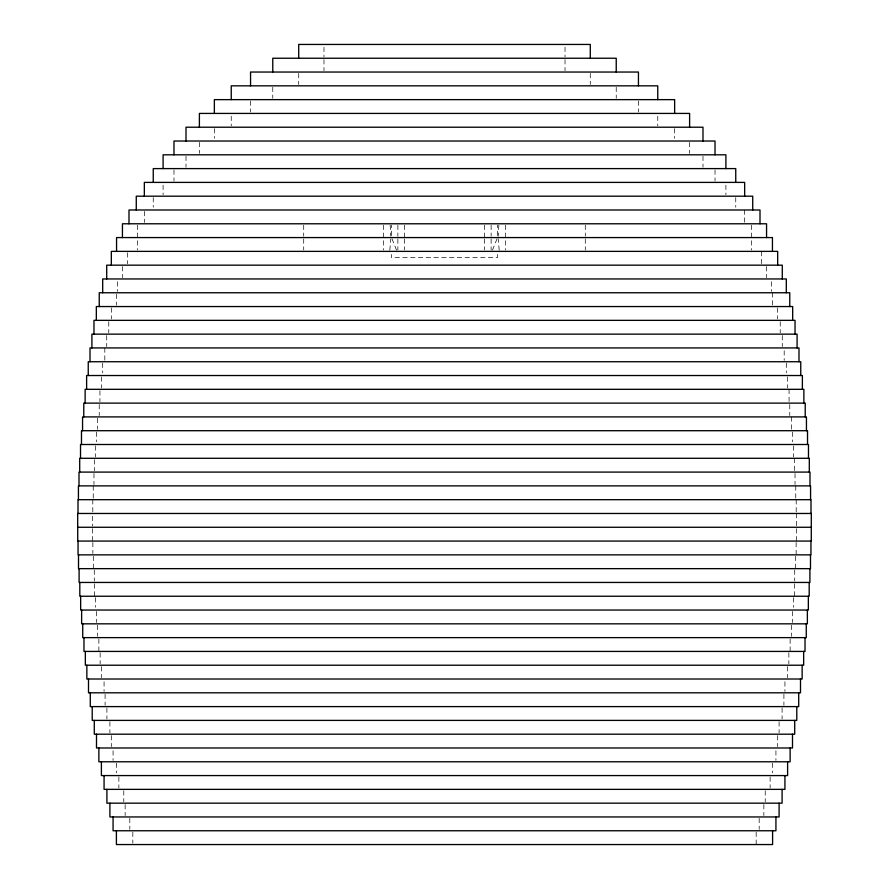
<?xml version="1.0" encoding="UTF-8"?>
<svg xmlns="http://www.w3.org/2000/svg" width="889" height="889" viewBox="0 0 889 889"><rect width="100%" height="100%" fill="white"/><g stroke="black" fill="none" stroke-linecap="round" stroke-linejoin="round"><path stroke-width="0.67" stroke-dasharray="4.45 3.33" d="M498.851 225.161L498.218 236.196M389.804 250.22L390.782 238.952M492.484 250.12L497.507 237.574L497.507 225.161M396.516 250.12L391.493 237.574L391.493 225.161M499.196 250.22L498.218 238.952M390.149 225.161L390.782 236.196M796.5 513.475L796.5 525.888M796.466 528.644L796.466 541.068M796.2 499.685L796.2 512.097M796.133 542.446L796.133 554.858M795.755 485.883L795.755 498.296M795.677 556.236L795.677 568.649M795.033 473.47L795.033 484.505M794.71 570.038L794.71 581.073M794.499 458.291L794.499 470.714M794.388 583.829L794.388 596.241M793.677 445.878L793.677 456.913M793.544 597.619L793.544 607.276M792.666 432.087L792.666 441.744M792.499 611.421L792.499 622.456M791.632 416.908L791.632 429.32M791.466 625.211L791.466 636.246M790.132 639.002L790.132 651.426M789.765 404.495L789.765 415.53M789.065 389.315L789.065 401.739M788.854 652.804L788.854 663.839M787.576 376.903L787.576 387.937M787.61 666.594L787.61 677.629M786.309 363.112L786.309 372.769M784.931 681.774L784.931 691.431M784.187 350.699L784.187 360.356M783.909 694.187L783.909 705.221M782.287 335.52L782.287 346.554M782.098 707.977L782.098 719.012M780.231 321.729L780.231 332.764M779.097 721.779L779.097 732.814M777.675 307.927L777.675 318.962M777.686 735.57L777.686 746.604M775.93 750.749L775.93 760.406M772.441 292.759L772.441 305.171M772.597 763.162L772.597 772.819M771.508 281.724L771.508 291.381M770.13 776.953L770.13 787.987M766.562 266.544L766.562 277.579M765.229 790.754L765.229 801.789M763.851 804.545L763.851 815.58M761.429 251.376L761.429 263.789M759.184 818.336L759.184 829.37M756.172 832.137L756.172 844.55M751.583 225.161L751.583 249.998M744.66 209.993L744.66 222.406M735.748 197.569L735.748 207.226M725.902 185.156L725.902 194.813M715.023 169.988L715.023 181.023M702.988 156.186L702.988 167.221M689.608 142.396L689.608 153.43M674.64 128.594L674.64 138.251M657.76 116.181L657.76 125.838M638.446 101.013L638.446 112.047M616.233 87.211L616.233 98.246M590.285 73.42L590.285 84.455M585.295 225.161L585.295 236.196M585.295 238.952L585.295 249.998M565.026 47.206L565.026 56.863M565.026 59.63L565.026 70.664M505.463 225.161L505.463 249.998M497.518 254.454L497.518 257.543L391.482 257.543L391.482 254.454M491.128 225.161L491.128 236.196M491.128 238.952L491.128 249.998M484.594 225.161L484.594 237.574M484.594 238.952L484.594 249.998M404.406 225.161L404.406 237.574M404.406 238.952L404.406 249.998M397.872 225.161L397.872 236.196M397.872 238.952L397.872 249.998M383.537 225.161L383.537 249.998M323.974 47.206L323.974 56.863M323.974 59.63L323.974 70.664M303.705 225.161L303.705 236.196M303.705 238.952L303.705 249.998M298.715 73.42L298.715 84.455M272.767 87.211L272.767 98.246M250.554 101.013L250.554 112.047M231.24 116.181L231.24 125.838M214.36 128.594L214.36 138.251M199.392 142.396L199.392 153.43M186.012 156.186L186.012 167.221M173.977 169.988L173.977 181.023M163.098 185.156L163.098 194.813M153.252 197.569L153.252 207.226M144.34 211.371L144.34 222.406M137.417 225.161L137.417 249.998M132.828 832.137L132.828 843.172M129.816 818.336L129.816 829.37M127.572 252.754L127.572 263.789M125.149 804.545L125.149 815.58M123.771 790.754L123.771 801.789M122.438 266.544L122.438 277.579M118.87 776.953L118.87 787.987M117.492 281.724L117.492 291.381M116.559 294.137L116.559 305.171M116.403 763.162L116.403 772.819M113.07 750.749L113.07 760.406M111.325 307.927L111.325 318.962M111.314 735.57L111.314 746.604M109.903 721.779L109.903 732.814M108.769 321.729L108.769 332.764M106.902 707.977L106.902 719.012M106.713 335.52L106.713 346.554M105.091 694.187L105.091 705.221M104.813 347.932L104.813 360.356M104.069 681.774L104.069 691.431M102.691 363.112L102.691 372.769M101.424 376.903L101.424 387.937M101.39 666.594L101.39 677.629M100.146 652.804L100.146 663.839M99.935 390.704L99.935 401.739M99.235 404.495L99.235 415.53M98.868 639.002L98.868 651.426M97.534 625.211L97.534 636.246M97.368 418.286L97.368 429.32M96.501 611.421L96.501 622.456M96.334 432.087L96.334 441.744M95.323 445.878L95.323 456.913M95.456 597.619L95.456 607.276M94.612 583.829L94.612 596.241M94.501 459.68L94.501 470.714M94.29 570.038L94.29 581.073M93.967 473.47L93.967 484.505M93.323 556.236L93.323 568.649M93.245 485.883L93.245 498.296M92.8 499.685L92.8 512.097M92.867 542.446L92.867 553.48M92.5 516.231L92.5 525.888M92.534 528.644L92.534 541.068"/><path stroke-width="1.33" d="M77.532 527.266L811.468 527.266M811.001 513.475L811.001 499.685L77.999 499.685L77.999 513.475M810.946 541.068L810.946 554.858L78.054 554.858L78.054 541.068M810.568 499.685L810.568 485.883L78.432 485.883L78.432 499.685M810.49 554.858L810.49 568.649L78.51 568.649L78.51 554.858M810.001 485.883L810.001 472.092L78.999 472.092L78.999 485.883M809.901 568.649L809.901 582.451L79.099 582.451L79.099 568.649M809.301 472.092L809.301 458.291L79.699 458.291L79.699 472.092M809.19 582.451L809.19 596.241L79.81 596.241L79.81 582.451M808.479 458.291L808.479 444.5L80.521 444.5L80.521 458.291M808.345 596.241L808.345 610.043L80.655 610.043L80.655 596.241M807.523 444.5L807.523 430.709L81.477 430.709L81.477 444.5M807.368 610.043L807.368 623.834L81.632 623.834L81.632 610.043M806.445 430.709L806.445 416.908L82.555 416.908L82.555 430.709M806.267 623.834L806.267 637.624L82.733 637.624L82.733 623.834M805.223 416.908L805.223 403.117L83.777 403.117L83.777 416.908M805.023 637.624L805.023 651.426L83.977 651.426L83.977 637.624M803.867 403.117L803.867 389.315L85.133 389.315L85.133 403.117M803.656 651.426L803.656 665.216L85.344 665.216L85.344 651.426M802.378 389.315L802.378 375.525L86.622 375.525L86.622 389.315M802.145 665.216L802.145 679.007L86.855 679.007L86.855 665.216M800.756 375.525L800.756 361.734L88.244 361.734L88.244 375.525M800.5 679.007L800.5 692.809L88.5 692.809L88.5 679.007M798.989 361.734L798.989 347.932L90.011 347.932L90.011 361.734M798.711 692.809L798.711 706.599L90.289 706.599L90.289 692.809M797.089 347.932L797.089 334.142L91.911 334.142L91.911 347.932M796.788 706.599L796.788 720.401L92.212 720.401L92.212 706.599M795.033 334.142L795.033 320.351L93.967 320.351L93.967 334.142M794.71 720.401L794.71 734.192L94.29 734.192L94.29 720.401M792.666 320.351L792.666 306.549L96.334 306.549L96.334 320.351M792.499 734.192L792.499 747.982L96.501 747.982L96.501 734.192M790.132 747.982L790.132 761.784L98.868 761.784L98.868 747.982M789.765 306.549L789.765 292.759L99.235 292.759L99.235 306.549M787.61 761.784L787.61 775.575L101.39 775.575L101.39 761.784M786.309 292.759L786.309 278.957L102.691 278.957L102.691 292.759M784.931 775.575L784.931 789.365L104.069 789.365L104.069 775.575M782.287 278.957L782.287 265.166L106.713 265.166L106.713 278.957M782.098 789.365L782.098 803.167L106.902 803.167L106.902 789.365M779.097 803.167L779.097 816.958L109.903 816.958L109.903 803.167M777.675 265.166L777.675 251.376L111.325 251.376L111.325 265.166M775.93 816.958L775.93 830.759L113.07 830.759L113.07 816.958M772.441 251.376L772.441 237.574L116.559 237.574L116.559 251.376M772.597 830.759L772.597 844.55L116.403 844.55L116.403 830.759M766.562 237.574L766.562 223.784L122.438 223.784L122.438 237.574M760.006 223.784L760.006 209.993L128.994 209.993L128.994 223.784M752.727 209.993L752.727 196.191L136.273 196.191L136.273 209.993M744.66 196.191L744.66 182.401L144.34 182.401L144.34 196.191M735.748 182.401L735.748 168.599L153.252 168.599L153.252 182.401M725.902 168.599L725.902 154.808L163.098 154.808L163.098 168.599M715.023 154.808L715.023 141.018L173.977 141.018L173.977 154.808M702.988 141.018L702.988 127.216L186.012 127.216L186.012 141.018M689.608 127.216L689.608 113.425L199.392 113.425L199.392 127.216M674.64 113.425L674.64 99.635L214.36 99.635L214.36 113.425M657.76 99.635L657.76 85.833L231.24 85.833L231.24 99.635M638.446 85.833L638.446 72.042L250.554 72.042L250.554 85.833M616.233 72.042L616.233 58.241L272.767 58.241L272.767 72.042M590.285 58.241L590.285 44.45L298.715 44.45L298.715 58.241M811.313 513.475L811.268 541.068L77.732 541.068L77.687 513.475L811.313 513.475"/></g></svg>
